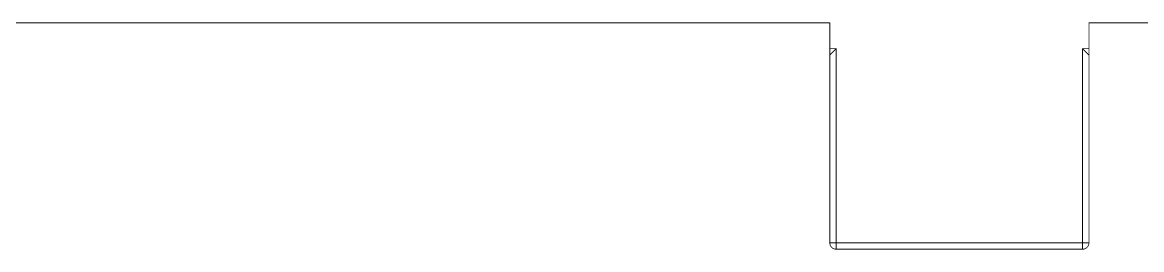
# Model space of a CAD drawing. Header units: inches. Extents: x 0 to 35.2, y -0.7 to 15.9.
# Drawn here: x 23.016 to 23.696, y 4.747 to 4.885 of the extents above; entities that cross this region are included whole.
import ezdxf

# ---------------------------------------------------------------- set-up
doc = ezdxf.new("R2010")
doc.units = ezdxf.units.IN
doc.header["$MEASUREMENT"] = 0
doc.layers.add('Dimensions', color=6, linetype='Continuous')

msp = doc.modelspace()

# ---------------------------------------------------------------- linework, layer by layer
at = {"layer": 'Dimensions'}
for points in [[(22.40314, 4.88457, 0.0005, 0.0005, 0), (23.50646, 4.88457, 0.0005, 0.0005, 0)], [(23.50646, 4.86882, 0.0005, 0.0005, 0), (23.50646, 4.88457, 0.0005, 0.0005, 0)], [(23.66394, 4.88457, 0.0005, 0.0005, 0), (24.46118, 4.88457, 0.0005, 0.0005, 0)], [(23.66394, 4.86882, 0.0005, 0.0005, 0), (23.66394, 4.88457, 0.0005, 0.0005, 0)], [(23.50646, 4.86882, 0.0005, 0.0005, 0), (23.51039, 4.86882, 0.0005, 0.0005, 0)], [(23.50646, 4.86489, 0.0005, 0.0005, 0), (23.51039, 4.86882, 0.0005, 0.0005, 0)], [(23.50646, 4.86489, 0.0005, 0.0005, 0), (23.50646, 4.86882, 0.0005, 0.0005, 0)], [(23.51039, 4.75071, 0.0005, 0.0005, 0), (23.51039, 4.86882, 0.0005, 0.0005, 0)], [(23.66, 4.86882, 0.0005, 0.0005, 0), (23.66394, 4.86882, 0.0005, 0.0005, 0)], [(23.66, 4.75071, 0.0005, 0.0005, 0), (23.66, 4.86882, 0.0005, 0.0005, 0)], [(23.66, 4.86882, 0.0005, 0.0005, 0), (23.66394, 4.86489, 0.0005, 0.0005, 0)], [(23.66394, 4.86489, 0.0005, 0.0005, 0), (23.66394, 4.86882, 0.0005, 0.0005, 0)], [(23.50646, 4.75071, 0.0005, 0.0005, 0), (23.50646, 4.86489, 0.0005, 0.0005, 0)], [(23.66394, 4.75071, 0.0005, 0.0005, 0), (23.66394, 4.86489, 0.0005, 0.0005, 0)], [(23.50646, 4.75071, 0.0005, 0.0005, 0), (23.51039, 4.75071, 0.0005, 0.0005, 0)], [(23.51039, 4.74678, 0.0005, 0.0005, -0.414214), (23.50646, 4.75071, 0.0005, 0.0005, 0)], [(23.51039, 4.75071, 0.0005, 0.0005, 0), (23.66, 4.75071, 0.0005, 0.0005, 0)], [(23.51039, 4.74678, 0.0005, 0.0005, 0), (23.51039, 4.75071, 0.0005, 0.0005, 0)], [(23.51039, 4.74678, 0.0005, 0.0005, 0), (23.66, 4.74678, 0.0005, 0.0005, 0)], [(23.66, 4.75071, 0.0005, 0.0005, 0), (23.66394, 4.75071, 0.0005, 0.0005, 0)], [(23.66, 4.74678, 0.0005, 0.0005, 0), (23.66, 4.75071, 0.0005, 0.0005, 0)], [(23.66394, 4.75071, 0.0005, 0.0005, -0.414214), (23.66, 4.74678, 0.0005, 0.0005, 0)]]:
    msp.add_lwpolyline(points, format="xyseb", dxfattribs=at)
for points in [[(23.50633, 4.88457, 0.00025, 0.00025, 1), (23.50658, 4.88457, 0.00025, 0.00025, 1)], [(23.50633, 4.88457, 0.00025, 0.00025, 1), (23.50658, 4.88457, 0.00025, 0.00025, 1)], [(23.66381, 4.88457, 0.00025, 0.00025, 1), (23.66406, 4.88457, 0.00025, 0.00025, 1)], [(23.66381, 4.88457, 0.00025, 0.00025, 1), (23.66406, 4.88457, 0.00025, 0.00025, 1)], [(23.50633, 4.86882, 0.00025, 0.00025, 1), (23.50658, 4.86882, 0.00025, 0.00025, 1)], [(23.50633, 4.86882, 0.00025, 0.00025, 1), (23.50658, 4.86882, 0.00025, 0.00025, 1)], [(23.50633, 4.86882, 0.00025, 0.00025, 1), (23.50658, 4.86882, 0.00025, 0.00025, 1)], [(23.51027, 4.86882, 0.00025, 0.00025, 1), (23.51052, 4.86882, 0.00025, 0.00025, 1)], [(23.51027, 4.86882, 0.00025, 0.00025, 1), (23.51052, 4.86882, 0.00025, 0.00025, 1)], [(23.51027, 4.86882, 0.00025, 0.00025, 1), (23.51052, 4.86882, 0.00025, 0.00025, 1)], [(23.65988, 4.86882, 0.00025, 0.00025, 1), (23.66013, 4.86882, 0.00025, 0.00025, 1)], [(23.65988, 4.86882, 0.00025, 0.00025, 1), (23.66013, 4.86882, 0.00025, 0.00025, 1)], [(23.65988, 4.86882, 0.00025, 0.00025, 1), (23.66013, 4.86882, 0.00025, 0.00025, 1)], [(23.66381, 4.86882, 0.00025, 0.00025, 1), (23.66406, 4.86882, 0.00025, 0.00025, 1)], [(23.66381, 4.86882, 0.00025, 0.00025, 1), (23.66406, 4.86882, 0.00025, 0.00025, 1)], [(23.66381, 4.86882, 0.00025, 0.00025, 1), (23.66406, 4.86882, 0.00025, 0.00025, 1)], [(23.50633, 4.86489, 0.00025, 0.00025, 1), (23.50658, 4.86489, 0.00025, 0.00025, 1)], [(23.50633, 4.86489, 0.00025, 0.00025, 1), (23.50658, 4.86489, 0.00025, 0.00025, 1)], [(23.50633, 4.86489, 0.00025, 0.00025, 1), (23.50658, 4.86489, 0.00025, 0.00025, 1)], [(23.66381, 4.86489, 0.00025, 0.00025, 1), (23.66406, 4.86489, 0.00025, 0.00025, 1)], [(23.66381, 4.86489, 0.00025, 0.00025, 1), (23.66406, 4.86489, 0.00025, 0.00025, 1)], [(23.66381, 4.86489, 0.00025, 0.00025, 1), (23.66406, 4.86489, 0.00025, 0.00025, 1)], [(23.50633, 4.75071, 0.00025, 0.00025, 1), (23.50658, 4.75071, 0.00025, 0.00025, 1)], [(23.50633, 4.75071, 0.00025, 0.00025, 1), (23.50658, 4.75071, 0.00025, 0.00025, 1)], [(23.50633, 4.75071, 0.00025, 0.00025, 1), (23.50658, 4.75071, 0.00025, 0.00025, 1)], [(23.51027, 4.75071, 0.00025, 0.00025, 1), (23.51052, 4.75071, 0.00025, 0.00025, 1)], [(23.51027, 4.75071, 0.00025, 0.00025, 1), (23.51052, 4.75071, 0.00025, 0.00025, 1)], [(23.51027, 4.75071, 0.00025, 0.00025, 1), (23.51052, 4.75071, 0.00025, 0.00025, 1)], [(23.51027, 4.75071, 0.00025, 0.00025, 1), (23.51052, 4.75071, 0.00025, 0.00025, 1)], [(23.51027, 4.74678, 0.00025, 0.00025, 1), (23.51052, 4.74678, 0.00025, 0.00025, 1)], [(23.51027, 4.74678, 0.00025, 0.00025, 1), (23.51052, 4.74678, 0.00025, 0.00025, 1)], [(23.51027, 4.74678, 0.00025, 0.00025, 1), (23.51052, 4.74678, 0.00025, 0.00025, 1)], [(23.65988, 4.75071, 0.00025, 0.00025, 1), (23.66013, 4.75071, 0.00025, 0.00025, 1)], [(23.65988, 4.75071, 0.00025, 0.00025, 1), (23.66013, 4.75071, 0.00025, 0.00025, 1)], [(23.65988, 4.75071, 0.00025, 0.00025, 1), (23.66013, 4.75071, 0.00025, 0.00025, 1)], [(23.65988, 4.75071, 0.00025, 0.00025, 1), (23.66013, 4.75071, 0.00025, 0.00025, 1)], [(23.65988, 4.74678, 0.00025, 0.00025, 1), (23.66013, 4.74678, 0.00025, 0.00025, 1)], [(23.65988, 4.74678, 0.00025, 0.00025, 1), (23.66013, 4.74678, 0.00025, 0.00025, 1)], [(23.65988, 4.74678, 0.00025, 0.00025, 1), (23.66013, 4.74678, 0.00025, 0.00025, 1)], [(23.66381, 4.75071, 0.00025, 0.00025, 1), (23.66406, 4.75071, 0.00025, 0.00025, 1)], [(23.66381, 4.75071, 0.00025, 0.00025, 1), (23.66406, 4.75071, 0.00025, 0.00025, 1)], [(23.66381, 4.75071, 0.00025, 0.00025, 1), (23.66406, 4.75071, 0.00025, 0.00025, 1)]]:
    msp.add_lwpolyline(points, format="xyseb", close=True, dxfattribs=at)

doc.saveas('drawing.dxf')
